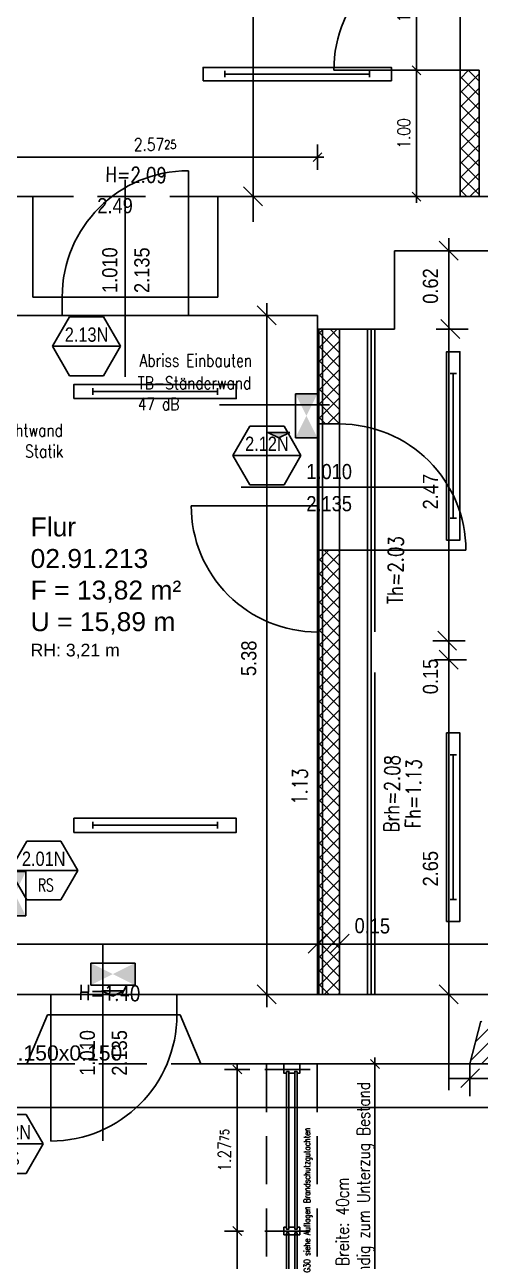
# Model space of a CAD drawing. Header units: metres. Extents: x 374 to 510, y -373 to -311.
# Drawn here: x 404.08 to 407.69, y -328.9 to -319.11 of the extents above; entities that cross this region are included whole.
import ezdxf
from ezdxf.enums import TextEntityAlignment as Align

# ---------------------------------------------------------------- set-up
doc = ezdxf.new("R2010")
doc.units = ezdxf.units.M
doc.header["$LTSCALE"] = 0.03
for name, pattern in [('AUSGEZOGEN', [0]), ('DOT', [0]), ('STRICHLINIE', [19.05, 12.7, -6.35]), ('STRICHPUNKT', [24, 12, -6, 0, -6])]:
    doc.linetypes.add(name, pattern=pattern)
doc.layers.get('0').update_dxf_attribs({"linetype": 'CONTINUOUS'})
doc.layers.get('Defpoints').update_dxf_attribs({"linetype": 'CONTINUOUS'})
for name, color, linetype in [('A_abriss', 44, '_ABBRUCH'), ('A_bemaßung', 2, 'CONTINUOUS'), ('A_Elektro', 1, 'CONTINUOUS'), ('A_höhen', 3, 'CONTINUOUS'), ('A_NR_TÜR', 1, 'CONTINUOUS'), ('A_räume', 5, 'CONTINUOUS'), ('A_schraffur', 10, 'CONTINUOUS'), ('A_text', 5, 'CONTINUOUS'), ('A_trockenbau', 2, 'CONTINUOUS'), ('A_Tuernummern', 1, 'CONTINUOUS'), ('A_TXT-TUER', 1, 'CONTINUOUS'), ('A_türen', 9, 'CONTINUOUS'), ('A_verdeckt', 8, 'STRICHLINIE'), ('A_wände', 4, 'CONTINUOUS'), ('A_WÄNDE_NEU', 6, 'CONTINUOUS'), ('CKMA0002', 2, 'CONTINUOUS'), ('E__DURCHBR', 2, 'CONTINUOUS'), ('E__LEUCHTEN', 6, 'AUSGEZOGEN')]:
    doc.layers.add(name, color=color, linetype=linetype)
doc.styles.add('arial-n', font='ARIALN.TTF')
doc.styles.add('BOLDSIMP_FNT', font='TXT', dxfattribs={"height": 1})
doc.styles.add('NORM', font='simplex.shx', dxfattribs={"width": 0.7, "bigfont": 'bigfont.shx'})
doc.styles.add('PITSIMP8', font='PITSIMP8.SHX')
doc.styles.add('SIMPLEX', font='simplex.shx', dxfattribs={"width": 0.8, "height": 0.1})
doc.styles.get("Standard").update_dxf_attribs({"font": 'ARIAL.TTF', "height": 1})
doc.linetypes.add('_ABBRUCH', pattern='A,25,[101,cadkon.shx,S=3.5,R=0,X=0,Y=0],25', length=50)
doc.dimstyles.get("Standard").update_dxf_attribs({"dimtxt": 0.1, "dimasz": 0.05, "dimexe": 0.1, "dimexo": 0.0625, "dimgap": 0.05, "dimtad": 1, "dimdec": 3, "dimrnd": 0.0025, "dimzin": 0, "dimdsep": 46, "dimlunit": 3, "dimtxsty": 'SIMPLEX', "dimblk": 'DIMCROSS', "dimcen": 0.09, "dimdle": 0.025, "dimclrd": 1, "dimclre": 1, "dimclrt": 6, "dimadec": 0, "dimazin": 0, "dimtfac": 1, "dimtdec": 3, "dimtofl": 0, "dimtmove": 2, "dimatfit": 3, "dimldrblk": 'DIMCROSS', "dimfxl": 1, "dimtvp": 1, "dimtolj": 1, "dimtzin": 0, "dimarcsym": 0})

# ---------------------------------------------------------------- blocks, each defined once
blk = doc.blocks.new('SLASH1')
at = {"layer": 'A_bemaßung', "color": 2, "linetype": 'Continuous'}
for p, q in [((0, -0.14068), (0, 0.11466)), ((0.07663, 0.07663), (-0.07319, -0.07319))]:
    blk.add_line(p, q, dxfattribs=at)
blk = doc.blocks.new('DIMCROSS')
at = {"color": 0, "linetype": 'ByBlock'}
blk.add_line((-1, 0), (1, 0), dxfattribs=at)
at = {"linetype": 'ByBlock'}
blk.add_line((-0.707107, -0.707107), (0.707107, 0.707107), dxfattribs=at)
blk = doc.blocks.new('*D48')
at = {"layer": 'CKMA0002', "color": 1, "lineweight": -2}
for p, q in [((406.7511, -327.3382), (406.9511, -327.3382)), ((406.8511, -334.3782), (406.8511, -327.3882)), ((406.7511, -334.4282), (406.9511, -334.4282))]:
    blk.add_line(p, q, dxfattribs=at)
at = {"layer": 'Defpoints', "color": 0}
for p in [(405.4834, -327.3382), (406.8511, -327.3382), (405.4834, -334.4282)]:
    blk.add_point(p, dxfattribs=at)
at = {"layer": 'CKMA0002', "color": 1, "lineweight": -2, "xscale": 0.05, "yscale": 0.05, "zscale": 0.05}
for p, rotation in [((406.8511, -327.3382), 90), ((406.8511, -334.4282), 270)]:
    blk.add_blockref('DIMCROSS', p, dxfattribs=dict(at, rotation=rotation))
at = {"layer": 'CKMA0002', "color": 3, "insert": (406.7511, -332.2782), "char_height": 0.1, "attachment_point": 5, "rotation": 90, "style": 'SIMPLEX'}
blk.add_mtext('\\A1;7.09{\\A1\\H0.7x\\S;}', dxfattribs=at)
blk = doc.blocks.new('*D124')
at = {"layer": 'CKMA0002', "color": 1, "linetype": 'Continuous', "lineweight": -2}
for p, q in [((406.3964, -320.2586), (406.3964, -320.0586)), ((403.8744, -320.1586), (406.3464, -320.1586))]:
    blk.add_line(p, q, dxfattribs=at)
at = {"layer": 'Defpoints', "color": 0, "linetype": 'Continuous'}
for p in [(406.3964, -320.1586), (406.3964, -322.3947), (403.8244, -323.6886)]:
    blk.add_point(p, dxfattribs=at)
at = {"layer": 'CKMA0002', "color": 1, "linetype": 'Continuous', "lineweight": -2, "xscale": 0.05, "yscale": 0.05, "zscale": 0.05, "rotation": 180}
blk.add_blockref('DIMCROSS', (403.8244, -320.1586), dxfattribs=at)
at = {"layer": 'CKMA0002', "color": 1, "linetype": 'Continuous', "lineweight": -2, "xscale": 0.05, "yscale": 0.05, "zscale": 0.05}
blk.add_blockref('DIMCROSS', (406.3964, -320.1586), dxfattribs=at)
at = {"layer": 'CKMA0002', "color": 3, "linetype": 'Continuous', "insert": (405.1104, -320.0586), "char_height": 0.1, "attachment_point": 5, "style": 'SIMPLEX'}
blk.add_mtext('\\A1;2.57{\\A1\\H0.7x\\S25;}', dxfattribs=at)
blk = doc.blocks.new('Tür-Nr')
at = {"layer": 'A_NR_TÜR'}
for p, q in [((-0.0573, -108.8652), (0.0772, -108.6321)), ((0.0772, -108.6321), (0.3468, -108.6321)), ((0.4812, -108.8652), (0.3468, -108.6321)), ((-0.0573, -108.8652), (0.4812, -108.8652)), ((-0.0573, -108.8652), (0.0772, -109.0983)), ((0.4812, -108.8652), (0.3468, -109.0983)), ((0.0772, -109.0983), (0.3468, -109.0983))]:
    blk.add_line(p, q, dxfattribs=at)
at = {"layer": 'A_TXT-TUER', "style": 'arial-n', "flags": 4}
blk.add_attdef('TÜR-NR.', text='', height=0.1129, dxfattribs=at).set_placement((0.2114, -108.7723), align=Align.MIDDLE_CENTER)
at = {"layer": 'A_TXT-TUER', "style": 'NORM', "width": 0.7}
for tag, flags, p in [('BRANDSCHUTZ', 4, (0.2287, -108.9809)), ('DIN', 5, (0.214, -109.1983)), ('ABMESSUNG', 5, (0.214, -109.3327)), ('MATERIAL', 5, (0.214, -109.4671)), ('WANDART', 5, (0.214, -109.6015)), ('ZARGE', 5, (0.214, -109.7359)), ('SCHLOSS', 5, (0.214, -109.8703)), ('BESCHLÄGE', 5, (0.214, -110.0047)), ('SONSTIGES', 5, (0.214, -110.1391))]:
    blk.add_attdef(tag, text='', height=0.0784, dxfattribs=dict(at, flags=flags)).set_placement(p, align=Align.MIDDLE_CENTER)
blk = doc.blocks.new('*D147')
at = {"layer": 'CKMA0002', "color": 1, "linetype": 'Continuous', "lineweight": -2}
for p, q in [((407.1305, -319.471), (407.2805, -319.471)), ((407.1805, -320.421), (407.1805, -319.521)), ((407.0805, -320.471), (407.2805, -320.471))]:
    blk.add_line(p, q, dxfattribs=at)
at = {"layer": 'Defpoints', "color": 0, "linetype": 'Continuous'}
for p in [(407.0263, -319.471), (407.1805, -319.471), (406.9763, -320.471)]:
    blk.add_point(p, dxfattribs=at)
at = {"layer": 'CKMA0002', "color": 1, "linetype": 'Continuous', "lineweight": -2, "xscale": 0.05, "yscale": 0.05, "zscale": 0.05}
for p, rotation in [((407.1805, -319.471), 90), ((407.1805, -320.471), 270)]:
    blk.add_blockref('DIMCROSS', p, dxfattribs=dict(at, rotation=rotation))
at = {"layer": 'CKMA0002', "color": 3, "linetype": 'Continuous', "insert": (407.0805, -319.971), "char_height": 0.1, "attachment_point": 5, "rotation": 90, "style": 'SIMPLEX'}
blk.add_mtext('\\A1;1.00{\\A1\\H0.7x\\S;}', dxfattribs=at)
blk = doc.blocks.new('*D148')
at = {"layer": 'CKMA0002', "color": 1, "linetype": 'Continuous', "lineweight": -2}
for p, q in [((407.2805, -318.4711), (407.0805, -318.4711)), ((407.1805, -319.421), (407.1805, -318.5211))]:
    blk.add_line(p, q, dxfattribs=at)
at = {"layer": 'Defpoints', "color": 0, "linetype": 'Continuous'}
for p in [(407.1805, -318.4711), (407.6763, -318.4711), (407.0263, -319.471)]:
    blk.add_point(p, dxfattribs=at)
at = {"layer": 'CKMA0002', "color": 1, "linetype": 'Continuous', "lineweight": -2, "xscale": 0.05, "yscale": 0.05, "zscale": 0.05}
for p, rotation in [((407.1805, -318.4711), 90), ((407.1805, -319.471), 270)]:
    blk.add_blockref('DIMCROSS', p, dxfattribs=dict(at, rotation=rotation))
at = {"layer": 'CKMA0002', "color": 3, "linetype": 'Continuous', "insert": (407.0805, -318.971), "char_height": 0.1, "attachment_point": 5, "rotation": 90, "style": 'SIMPLEX'}
blk.add_mtext('\\A1;1.01', dxfattribs=at)
blk = doc.blocks.new('*D178')
at = {"layer": 'CKMA0002', "color": 1, "lineweight": -2}
for p, q in [((405.8608, -327.3822), (405.6608, -327.3822)), ((405.7608, -327.4322), (405.7608, -328.6108)), ((405.8108, -328.6608), (405.6608, -328.6608))]:
    blk.add_line(p, q, dxfattribs=at)
at = {"layer": 'Defpoints', "color": 0}
for p in [(406.4575, -327.3822), (405.7608, -328.6608), (406.4075, -328.6608)]:
    blk.add_point(p, dxfattribs=at)
at = {"layer": 'CKMA0002', "color": 1, "lineweight": -2, "xscale": 0.05, "yscale": 0.05, "zscale": 0.05}
for p, rotation in [((405.7608, -327.3822), 90), ((405.7608, -328.6608), 270)]:
    blk.add_blockref('DIMCROSS', p, dxfattribs=dict(at, rotation=rotation))
at = {"layer": 'CKMA0002', "color": 3, "insert": (405.6608, -328.0215), "char_height": 0.1, "attachment_point": 5, "rotation": 90, "style": 'SIMPLEX'}
blk.add_mtext('\\A1;1.27{\\A1\\H0.7x\\S75;}', dxfattribs=at)
blk = doc.blocks.new('*D179')
at = {"layer": 'CKMA0002', "color": 1, "lineweight": -2}
for p, q in [((405.7608, -328.7108), (405.7608, -329.8894)), ((405.7108, -329.9394), (405.8608, -329.9394))]:
    blk.add_line(p, q, dxfattribs=at)
at = {"layer": 'Defpoints', "color": 0}
for p in [(406.4075, -328.6608), (405.7108, -329.9394), (405.7608, -329.9394)]:
    blk.add_point(p, dxfattribs=at)
at = {"layer": 'CKMA0002', "color": 1, "lineweight": -2, "xscale": 0.05, "yscale": 0.05, "zscale": 0.05}
for p, rotation in [((405.7608, -328.6608), 90), ((405.7608, -329.9394), 270)]:
    blk.add_blockref('DIMCROSS', p, dxfattribs=dict(at, rotation=rotation))
at = {"layer": 'CKMA0002', "color": 3, "insert": (405.6608, -329.3001), "char_height": 0.1, "attachment_point": 5, "rotation": 90, "style": 'SIMPLEX'}
blk.add_mtext('\\A1;1.27{\\A1\\H0.7x\\S75;}', dxfattribs=at)
blk = doc.blocks.new('Wanddurchbruch')
for p, q in [((0, 1), (0, 0)), ((1, 1), (0, 1)), ((1, 0), (1, 1)), ((0, 0), (1, 0))]:
    blk.add_line(p, q)
blk.add_solid([(1, 0), (1, 1), (0, 1), (0, 0)])
blk = doc.blocks.new('A$C323A5F6B')
at = {"layer": 'E__DURCHBR'}
ref = blk.add_blockref('Wanddurchbruch', (5.0408, 20.6025), dxfattribs=dict(at, xscale=0.8798790235762828, yscale=0.1501499999999965, zscale=1.001, rotation=37.8098008211733))
ref.add_attrib('EC_DIM', '0.879x0.150x0.150', (5.2606, 20.6553), dxfattribs={"height": 0.12})
blk = doc.blocks.new('PR')
at = {"color": 3}
for p, q in [((-134.8, -57.7), (-134.8, 67.3)), ((-134.8, 67.3), (115.2, 67.3)), ((115.2, -57.7), (115.2, 67.3)), ((-134.8, -57.7), (115.2, -57.7)), ((84, -214), (84, -89)), ((115.2, -151.5), (84, -89)), ((115.2, -151.5), (84, -214))]:
    blk.add_line(p, q, dxfattribs=at)
for points in [[(-134.8, 67.3), (-134.8, -57.7), (115.2, -57.7), (115.2, 67.3)], [(84, -89), (84, -214), (115.2, -151.5)]]:
    blk.add_solid(points, dxfattribs=at)
blk = doc.blocks.new('PU1')
at = {"color": 3}
for p, q in [((-118.6, -55.3), (-118.6, 69.7)), ((-118.6, 69.7), (131.4, 69.7)), ((131.4, -55.3), (131.4, 69.7)), ((-118.6, -55.3), (131.4, -55.3)), ((-56.1, -86.6), (68.9, -86.6)), ((6.4, -117.8), (-56.1, -86.6)), ((6.4, -117.8), (68.9, -86.6))]:
    blk.add_line(p, q, dxfattribs=at)
for points in [[(-118.6, 69.7), (-118.6, -55.3), (131.4, -55.3), (131.4, 69.7)], [(68.9, -86.6), (-56.1, -86.6), (6.4, -117.8)]]:
    blk.add_solid(points, dxfattribs=at)
blk = doc.blocks.new('2DEL_457')
for p, q in [((-0.3844, -0.2363), (-0.3844, 0.2363)), ((0.3844, -0.2363), (0.3844, 0.2363)), ((-0.3844, 0), (0.3844, 0))]:
    blk.add_line(p, q)
blk.add_lwpolyline([(-0.5, -0.5), (0.5, -0.5), (0.5, 0.5), (-0.5, 0.5)], close=True)
at = {"style": 'PITSIMP8', "flags": 9}
for tag, p in [('RAUM/GRUPPE', (-0.0298, 0.1593)), ('BEZEICHNUNG', (-0.0298, 0.1793)), ('POS.NR.G-LV', (-0.0298, 0.1393)), ('KENNUNG', (-0.0298, 0.0793)), ('FABRIKAT', (-0.0298, 0.1193)), ('TYP', (-0.0298, 0.0993)), ('VOLUMENSTROM', (-0.0298, 0.0393)), ('DRUCK/-STUFE', (-0.0298, 0.0193)), ('ANSCHLUSS', (-0.0298, -0.0007)), ('LEISTUNG', (-0.0298, 0.0593)), ('TEMPERATUR', (-0.0298, -0.0607)), ('DREHZAHL', (-0.0298, -0.0807)), ('GROESSE', (-0.0298, -0.0207)), ('DN', (-0.0298, -0.0407)), ('SPANNUNG/FREQUENZ', (-0.0298, -0.1207)), ('SCHUTZART', (-0.0298, -0.1007)), ('GEWICHT', (-0.0298, -0.1407)), ('FREI', (-0.0298, -0.1607)), ('FREI', (-0.0298, -0.1807)), ('FREI', (-0.0298, -0.2007))]:
    blk.add_attdef(tag, text='', height=0.01, dxfattribs=at).set_placement(p, align=Align.MIDDLE)
blk = doc.blocks.new('2DEL_458')
for p, q in [((-0.3844, -0.2363), (-0.3844, 0.2363)), ((0.3844, -0.2363), (0.3844, 0.2363)), ((-0.3844, 0), (0.3844, 0))]:
    blk.add_line(p, q)
blk.add_lwpolyline([(-0.5, -0.5), (0.5, -0.5), (0.5, 0.5), (-0.5, 0.5)], close=True)
at = {"style": 'PITSIMP8', "flags": 9}
for tag, p in [('RAUM/GRUPPE', (-0.0298, 0.1593)), ('BEZEICHNUNG', (-0.0298, 0.1793)), ('POS.NR.G-LV', (-0.0298, 0.1393)), ('KENNUNG', (-0.0298, 0.0793)), ('FABRIKAT', (-0.0298, 0.1193)), ('TYP', (-0.0298, 0.0993)), ('VOLUMENSTROM', (-0.0298, 0.0393)), ('DRUCK/-STUFE', (-0.0298, 0.0193)), ('ANSCHLUSS', (-0.0298, -0.0007)), ('LEISTUNG', (-0.0298, 0.0593)), ('TEMPERATUR', (-0.0298, -0.0607)), ('GROESSE', (-0.0298, -0.0207)), ('DN', (-0.0298, -0.0407)), ('SPANNUNG/FREQUENZ', (-0.0298, -0.1207)), ('SCHUTZART', (-0.0298, -0.1007)), ('DREHZAHL', (-0.0298, -0.0807)), ('GEWICHT', (-0.0298, -0.1407)), ('FREI', (-0.0298, -0.1607)), ('FREI', (-0.0298, -0.1807)), ('FREI', (-0.0298, -0.2007))]:
    blk.add_attdef(tag, text='', height=0.01, dxfattribs=at).set_placement(p, align=Align.MIDDLE)

msp = doc.modelspace()

# ---------------------------------------------------------------- hatches: boundary and pattern name
at = {"layer": 'A_schraffur', "linetype": 'Continuous'}
h = msp.add_hatch(dxfattribs=at)
h.set_pattern_fill('ANSI37', color=256, scale=0.025, style=0)
h.paths.add_polyline_path([(407.67638, -314.37133), (407.52638, -314.37133), (407.52632, -318.47106), (407.67632, -318.47106)])
h.paths.add_polyline_path([(407.67631, -319.47102), (407.52631, -319.47102), (407.5263, -320.47097), (407.6763, -320.47097)])
h = msp.add_hatch(dxfattribs=at)
h.set_pattern_fill('ANSI37', color=256, scale=0.025, style=0)
h.paths.add_polyline_path([(406.57139, -321.52093), (406.39639, -321.52093), (406.39641, -322.27093), (406.57139, -322.27093)])
h = msp.add_hatch(dxfattribs=at)
h.set_pattern_fill('ANSI37', color=256, scale=0.025, style=0)
h.paths.add_polyline_path([(406.39641, -323.27088), (406.57141, -323.27088), (406.5714, -326.78841), (406.3964, -326.78841)])
h = msp.add_hatch(dxfattribs=at)
h.set_pattern_fill('ANSI31', color=256, scale=0.025, style=0)
h.paths.add_polyline_path([(408.90598, -326.99824), (408.79348, -326.99825), (408.79347, -326.7884), (407.80353, -326.78841), (407.80354, -326.99823), (407.69104, -326.99823), (407.60356, -327.33822), (408.99347, -327.3382)])

# ---------------------------------------------------------------- linework, layer by layer
at = {"layer": 'A_abriss', "ltscale": 0.3}
for p, q in [((404.37473, -321.26591), (405.37473, -321.26592)), ((404.37473, -321.41337), (405.37473, -321.41336)), ((406.39641, -321.52093), (406.39639, -322.91827)), ((406.40638, -321.52092), (406.40637, -326.7884)), ((406.4364, -321.52093), (406.43638, -326.7884)), ((406.79187, -326.7884), (406.79185, -321.52092)), ((406.82187, -326.78841), (406.82186, -321.52093)), ((406.85187, -322.91585), (406.85187, -321.52093)), ((406.39639, -322.91827), (405.39647, -322.91828)), ((406.39641, -323.91822), (406.39639, -322.91827)), ((406.85187, -322.91585), (406.85187, -323.91578)), ((406.39641, -324.23828), (406.39641, -325.23828)), ((406.85187, -324.23828), (406.85187, -325.23828)), ((406.3964, -326.78841), (406.39641, -325.23828)), ((406.85187, -325.23828), (406.85188, -326.7884)), ((404.28372, -326.78841), (405.28372, -326.78841)), ((404.28372, -326.9486), (405.28372, -326.9486))]:
    msp.add_line(p, q, dxfattribs=at)
msp.add_arc((406.39639, -322.91827), 0.99994, 180.000567, 270.001716, dxfattribs=at)
at = {"layer": 'A_bemaßung', "linetype": 'Continuous'}
for p, q in [((405.88717, -320.67083), (405.88716, -314.27136)), ((407.43681, -327.54519), (407.43681, -320.80095)), ((405.99641, -326.88841), (405.9964, -321.31336)), ((398.77687, -326.38841), (406.4964, -326.38842)), ((406.4964, -326.38842), (410.91687, -326.3884)), ((407.4377, -327.45254), (409.1393, -327.45254)), ((398.78006, -327.6834), (417.89066, -327.6834))]:
    msp.add_line(p, q, dxfattribs=at)
at = {"layer": 'A_bemaßung'}
for p, q in [((404.87473, -321.89809), (404.87473, -320.33884)), ((405.79179, -322.7709), (407.35104, -322.7709)), ((404.69687, -327.94766), (404.69687, -326.38842))]:
    msp.add_line(p, q, dxfattribs=at)
at = {"layer": 'A_text', "linetype": 'Continuous'}
msp.add_line((405.62098, -322.11942), (406.49206, -322.11942), dxfattribs=at)
at = {"layer": 'A_trockenbau', "linetype": 'Continuous'}
for p, q in [((407.52631, -319.47102), (407.5263, -320.47097)), ((407.52631, -319.47102), (407.67631, -319.47102)), ((407.67631, -319.47102), (407.6763, -320.47097)), ((406.39639, -321.52093), (406.39641, -322.27093)), ((406.57139, -321.52093), (406.57139, -322.27094)), ((406.39641, -322.27093), (406.57141, -322.27093)), ((406.3964, -326.7884), (406.39641, -323.27088)), ((406.39641, -323.27088), (406.57141, -323.27088)), ((406.57141, -323.27088), (406.5714, -326.7884))]:
    msp.add_line(p, q, dxfattribs=at)
at = {"layer": 'A_türen', "color": 10, "linetype": 'Continuous'}
for p, q in [((407.52631, -319.47102), (407.52631, -318.47102)), ((407.52631, -319.47102), (406.52631, -319.47102)), ((405.37473, -321.26592), (405.37473, -320.26592)), ((405.37473, -321.26592), (404.37473, -321.26592)), ((406.57141, -323.27088), (406.57141, -322.27093)), ((406.57141, -323.27088), (407.57133, -323.27089)), ((404.28372, -326.9486), (405.28372, -326.9486)), ((404.28372, -326.9486), (404.28372, -327.9486))]:
    msp.add_line(p, q, dxfattribs=at)
for centre, radius, start, end in [((407.52631, -319.47102), 1, 90, 180), ((405.37473, -321.26592), 1, 90, 180), ((406.57141, -323.27088), 0.99994, 359.999422, 90.000571), ((404.28372, -326.9486), 1, 270, 0)]:
    msp.add_arc(centre, radius, start, end, dxfattribs=at)
at = {"layer": 'A_verdeckt', "linetype": 'STRICHLINIE'}
for p, q in [((405.60718, -320.47095), (404.14227, -320.47095)), ((406.85187, -321.52093), (406.39639, -321.52093)), ((406.3964, -326.78841), (406.85188, -326.7884)), ((404.09376, -327.33821), (405.47368, -327.33822)), ((405.99345, -327.33822), (405.99345, -330.54801)), ((406.39345, -327.33822), (406.39345, -330.54801)), ((407.60356, -327.33822), (408.99347, -327.3382))]:
    msp.add_line(p, q, dxfattribs=at)
at = {"layer": 'A_wände', "linetype": 'Continuous'}
for p, q in [((404.14227, -320.47095), (398.73687, -320.47095)), ((404.14228, -321.26591), (404.14227, -320.47095)), ((408.277, -320.47098), (405.60718, -320.47095)), ((405.60718, -320.47095), (405.60718, -321.26592)), ((407.00686, -321.52093), (407.00686, -320.90095)), ((407.00686, -320.90095), (408.27701, -320.90095)), ((404.37473, -321.26591), (404.14228, -321.26591)), ((404.37473, -321.26591), (404.37473, -321.41337)), ((405.37473, -321.26592), (405.37473, -321.41336)), ((405.60718, -321.26592), (405.37473, -321.26592)), ((403.45685, -321.41337), (404.37473, -321.41337)), ((405.37473, -321.41336), (406.39641, -321.41336)), ((406.39641, -321.52093), (406.39641, -321.41336)), ((406.39639, -321.52093), (407.00686, -321.52093)), ((398.87686, -326.7884), (404.28372, -326.78841)), ((404.28372, -326.9486), (404.28372, -326.78841)), ((405.28372, -326.78841), (406.85188, -326.7884)), ((405.28372, -326.9486), (405.28372, -326.78841)), ((406.85188, -326.7884), (407.80353, -326.78841)), ((404.25875, -326.9486), (404.09376, -327.33821)), ((404.28372, -326.9486), (404.25875, -326.9486)), ((405.30868, -326.9486), (405.28372, -326.9486)), ((405.47368, -327.33822), (405.30868, -326.9486)), ((407.69104, -326.99823), (407.60356, -327.33822)), ((404.09376, -327.33821), (403.5638, -327.33821)), ((407.60356, -327.33822), (405.47368, -327.33822))]:
    msp.add_line(p, q, dxfattribs=at)
at = {"layer": 'A_WÄNDE_NEU', "color": 1, "linetype": 'STRICHPUNKT'}
for p, q in [((405.97944, -327.38221), (406.40747, -327.38221)), ((405.97944, -328.6608), (406.40747, -328.6608))]:
    msp.add_line(p, q, dxfattribs=at)
at = {"layer": 'A_WÄNDE_NEU'}
for points in [[(406.13095, -327.33821), (406.13095, -327.41221), (406.15095, -327.41221)], [(406.23595, -327.41221), (406.25595, -327.41221), (406.25595, -327.33821), (406.13095, -327.33821)], [(406.17095, -327.41221), (406.21595, -327.41221)], [(406.15095, -328.6308), (406.13095, -328.6308)], [(406.13095, -328.6308), (406.13095, -328.6908), (406.25595, -328.6908), (406.25595, -328.6308), (406.23595, -328.6308)], [(406.21595, -328.6308), (406.17095, -328.6308)]]:
    msp.add_lwpolyline(points, dxfattribs=at)
at = {"layer": 'A_WÄNDE_NEU', "color": 10}
for points in [[(406.15095, -327.39721), (406.17095, -327.39721), (406.17095, -328.6458), (406.15095, -328.6458)], [(406.23595, -327.39721), (406.21595, -327.39721), (406.21595, -328.6458), (406.23595, -328.6458)], [(406.15095, -329.92439), (406.17095, -329.92439), (406.17095, -328.6758), (406.15095, -328.6758)], [(406.23595, -329.92439), (406.21595, -329.92439), (406.21595, -328.6758), (406.23595, -328.6758)]]:
    msp.add_lwpolyline(points, close=True, dxfattribs=at)

# ---------------------------------------------------------------- block references
at = {"layer": 'A_bemaßung', "color": 7, "rotation": 90}
for p in [(405.88716, -320.47095), (407.43681, -320.90095), (405.99642, -321.41337), (407.45018, -321.52093), (407.42516, -323.98828), (407.43681, -324.13827), (405.9964, -326.78841), (407.43674, -326.78841)]:
    msp.add_blockref('SLASH1', p, dxfattribs=at)
at = {"layer": 'A_bemaßung', "color": 7}
for p in [(406.3964, -326.3884), (406.5714, -326.3884), (407.60356, -327.45254)]:
    msp.add_blockref('SLASH1', p, dxfattribs=at)
at = {"layer": 'A_Elektro'}
msp.add_blockref('A$C323A5F6B', (398.16436, -347.96634), dxfattribs=at)
at = {"layer": 'A_Tuernummern'}
ref = msp.add_blockref('Tür-Nr', (404.35645, -212.79108), dxfattribs=at)
ref.add_attrib('TÜR-NR.', '2.13N', dxfattribs={"layer": 'A_TXT-TUER', "height": 0.112896, "style": 'arial-n'}).set_placement((404.56781, -321.56343), align=Align.MIDDLE_CENTER)
ref = msp.add_blockref('Tür-Nr', (405.78459, -213.65551), dxfattribs=at)
ref.add_attrib('TÜR-NR.', '2.12N', dxfattribs={"layer": 'A_TXT-TUER', "height": 0.112896, "style": 'arial-n'}).set_placement((405.99595, -322.42785), align=Align.MIDDLE_CENTER)
ref = msp.add_blockref('Tür-Nr', (404.01722, -216.94114), dxfattribs=at)
ref.add_attrib('TÜR-NR.', '2.01N', dxfattribs={"layer": 'A_TXT-TUER', "height": 0.112896, "style": 'arial-n'}).set_placement((404.22857, -325.71348), align=Align.MIDDLE_CENTER)
ref.add_attrib('BRANDSCHUTZ', 'RS', dxfattribs={"layer": 'A_TXT-TUER', "height": 0.1, "style": 'NORM', "width": 0.7}).set_placement((404.24588, -325.92206), align=Align.MIDDLE_CENTER)
ref = msp.add_blockref('Tür-Nr', (403.74386, -219.10619), dxfattribs=at)
ref.add_attrib('TÜR-NR.', '2.02N', dxfattribs={"layer": 'A_TXT-TUER', "height": 0.112896, "style": 'arial-n'}).set_placement((403.95522, -327.87853), align=Align.MIDDLE_CENTER)
ref.add_attrib('BRANDSCHUTZ', 'RS', dxfattribs={"layer": 'A_TXT-TUER', "height": 0.1, "style": 'NORM', "width": 0.7}).set_placement((403.97252, -328.08711), align=Align.MIDDLE_CENTER)
at = {"layer": 'E__LEUCHTEN', "color": 1, "xscale": 1.491389900000001, "yscale": 0.1053852800000072, "zscale": 1.4913899}
msp.add_blockref('2DEL_458', (406.23621, -319.50097), dxfattribs=at)
at = {"layer": 'E__LEUCHTEN', "color": 1, "xscale": -1.491389900000001, "yscale": 0.1053852800000072, "zscale": 1.4913899, "rotation": 270}
for p in [(407.47141, -322.44462), (407.47142, -325.46333)]:
    msp.add_blockref('2DEL_458', p, dxfattribs=at)
at = {"layer": 'E__LEUCHTEN', "color": 5, "xscale": 1.285160624999662, "yscale": 0.1120140000000447, "zscale": 1.285160625}
msp.add_blockref('2DEL_457', (405.11038, -322.01384), dxfattribs=at)
at = {"layer": 'E__LEUCHTEN', "color": 7, "xscale": 0.001400528303747706, "yscale": 0.001400528303747706, "zscale": 0.001400528304, "rotation": 270}
msp.add_blockref('PR', (406.30217, -322.2202), dxfattribs=at)
at = {"layer": 'E__LEUCHTEN', "color": 5, "xscale": -1.285160624999662, "yscale": 0.1120140000000447, "zscale": 1.285160625, "rotation": 180}
msp.add_blockref('2DEL_457', (405.11038, -325.44841), dxfattribs=at)
at = {"layer": 'E__LEUCHTEN', "xscale": 0.001399470505930367, "yscale": 0.001399470505930367, "zscale": 0.001399470506, "rotation": 270}
msp.add_blockref('PU1', (403.98928, -325.98114), dxfattribs=at)
at = {"layer": 'E__LEUCHTEN', "xscale": 0.0014005283046572, "yscale": 0.001400528303747706, "zscale": 0.001400528304}
msp.add_blockref('PU1', (404.76759, -326.63663), dxfattribs=at)

# ---------------------------------------------------------------- texts
at = {"layer": 'A_abriss', "ltscale": 0.3, "style": 'SIMPLEX', "width": 0.8}
for s, p in [('Th=2.03', (407.01507, -323.4291)), ('Brh=2.08', (406.98569, -325.19866)), ('Fh=1.13', (407.1557, -325.19863)), ('1.13', (406.25612, -325.14243))]:
    msp.add_text(s, height=0.12, rotation=89.1, dxfattribs=at).set_placement(p, align=Align.MIDDLE_CENTER)
at = {"layer": 'A_bemaßung', "color": 7, "linetype": 'DOT', "style": 'BOLDSIMP_FNT', "width": 0.9}
for s, p in [('2.49', (404.65293, -320.63862)), ('1.010', (406.30813, -322.74377)), ('2.135', (406.30813, -322.99796))]:
    msp.add_text(s, height=0.12, dxfattribs=at).set_placement(p, align=Align.BOTTOM_LEFT)
for s, rotation, p in [('1.010', 90, (404.8476, -321.2343)), ('2.135', 90, (405.10179, -321.2343)), ('0.62', 90, (407.38681, -321.3192)), ('2.47', 90, (407.38681, -322.94746)), ('5.38', 89.3, (405.94641, -324.26802)), ('0.15', 90, (407.38681, -324.41096)), ('2.65', 90, (407.38681, -325.93261)), ('0.15', 359.3, (406.68907, -326.33841)), ('1.010', 90, (404.66973, -327.43133)), ('2.135', 90, (404.92392, -327.43133))]:
    msp.add_text(s, height=0.12, rotation=rotation, dxfattribs=at).set_placement(p, align=Align.BOTTOM_LEFT)
at = {"layer": 'A_höhen', "linetype": 'Continuous', "style": 'SIMPLEX', "width": 0.8}
for s, p in [('H=2.09', (404.9605, -320.29817)), ('H=1.40', (404.75061, -326.77507))]:
    msp.add_text(s, height=0.12, rotation=359.1, dxfattribs=at).set_placement(p, align=Align.MIDDLE_CENTER)
at = {"layer": 'A_räume', "linetype": 'Continuous', "insert": (404.1245, -323.01096), "char_height": 0.15, "width": 6.6459, "attachment_point": 1}
msp.add_mtext('Flur\\P02.91.213\\PF = 13,82 m² \\PU = 15,89 m\\P{\\H0.6667x;RH: 3,21 m}', dxfattribs=at)
at = {"layer": 'A_text', "linetype": 'Continuous', "char_height": 0.1, "attachment_point": 1, "style": 'SIMPLEX'}
for s, insert, width in [('Abriss Einbauten', (404.98699, -321.71797), 1.305709), ('TB-Ständerwand\\P47 dB', (404.97326, -321.89616), 1), ('\\Fsimplex.shx;Schachtwand neu n. Statik', (403.68019, -322.27005), 1)]:
    msp.add_mtext(s, dxfattribs=dict(at, insert=insert, width=width))
at = {"layer": 'A_text', "linetype": 'Continuous', "attachment_point": 1, "rotation": 90, "style": 'SIMPLEX'}
for s, insert, char_height, width in [('Trockenbauabkantung F90, Breite: 40cm \\PMittig Trennwand, Höhe bündig zum Unterzug Bestand', (406.54425, -330.44156), 0.1, 3.3134), ('G30 siehe Auflagen Brandschutzgutachten', (406.2886, -328.98929), 0.05, 1.4761)]:
    msp.add_mtext(s, dxfattribs=dict(at, insert=insert, char_height=char_height, width=width))

# ---------------------------------------------------------------- dimensions: what is measured, and where the dimension line sits
at = {"layer": 'CKMA0002', "linetype": 'Continuous'}
for base, p1, p2, text, override, picture, middle in [((407.18049, -318.47106), (407.02631, -319.47102), (407.67632, -318.47106), '1.01', {"dimexo": 0.395831, "dimse1": 1, "dimclrt": 3, "dimtix": 1}, '*D148', (407.08049, -318.97104)), ((407.18049, -319.47102), (406.97631, -320.47097), (407.02631, -319.47102), '1.00{\\A1\\H0.7x\\S;}', {"dimexo": 0.104181, "dimclrt": 3, "dimtix": 1}, '*D147', (407.08049, -319.97099))]:
    dim = msp.add_linear_dim(base=base, p1=p1, p2=p2, angle=90, text=text, dimstyle='Standard', override=override, dxfattribs=at)
    dim.commit()
    dim.dimension.update_dxf_attribs({"geometry": picture, "text_midpoint": middle})
dim = msp.add_linear_dim(base=(406.39639, -320.15864), p1=(403.82435, -323.68865), p2=(406.39639, -322.39474), text='2.57{\\A1\\H0.7x\\S25;}', dimstyle='Standard', override={"dimexo": 2.136095, "dimse1": 1, "dimclrt": 3, "dimtix": 1}, dxfattribs=at)
dim.commit()
dim.dimension.update_dxf_attribs({"geometry": '*D124', "text_midpoint": (405.11037, -320.05864)})
at = {"layer": 'CKMA0002'}
dim = msp.add_linear_dim(base=(406.85114, -327.33821), p1=(405.48341, -334.42822), p2=(405.48341, -327.33821), angle=90, text='7.09{\\A1\\H0.7x\\S;}', dimstyle='Standard', override={"dimexo": 1.267729, "dimclrt": 3, "dimtix": 1}, dxfattribs=at)
dim.commit()
dim.dimension.update_dxf_attribs({"geometry": '*D48', "text_midpoint": (406.75114, -332.2782), "dimtype": 160})
for base, p1, p2, override, picture, middle in [((405.76079, -328.6608), (406.45747, -327.38221), (406.40747, -328.6608), {"dimexo": 0.596677, "dimclrt": 3, "dimtix": 1}, '*D178', (405.66079, -328.0215)), ((405.76079, -329.93939), (406.40747, -328.6608), (405.71079, -329.93939), {"dimexo": 0, "dimse1": 1, "dimclrt": 3, "dimtix": 1}, '*D179', (405.66079, -329.30009))]:
    dim = msp.add_linear_dim(base=base, p1=p1, p2=p2, angle=90, text='1.27{\\A1\\H0.7x\\S75;}', dimstyle='Standard', override=override, dxfattribs=at)
    dim.commit()
    dim.dimension.update_dxf_attribs({"geometry": picture, "text_midpoint": middle})

doc.saveas('drawing.dxf')
